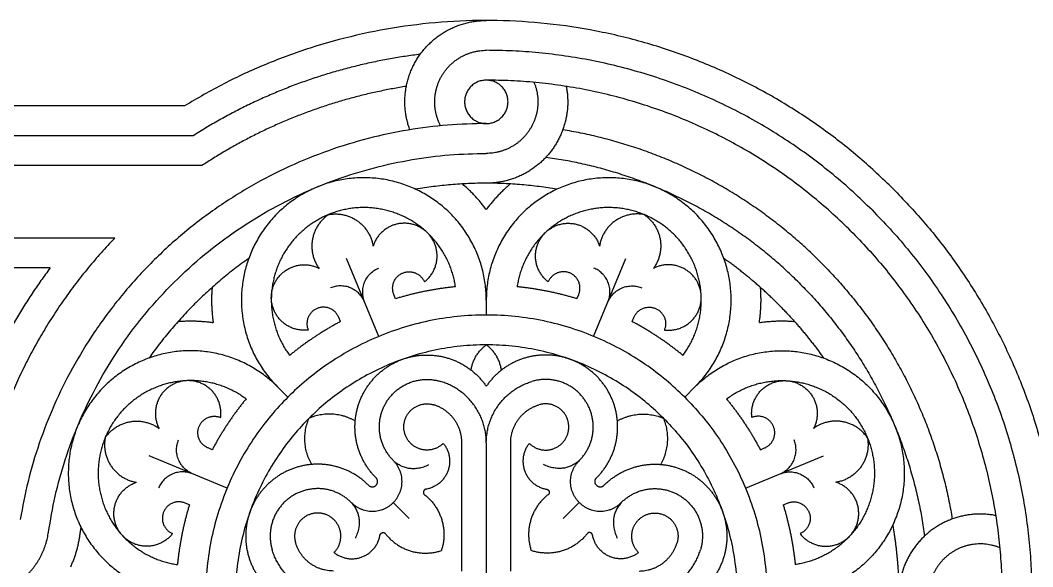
# Model space of a CAD drawing. Header units: millimetres. Extents: x -100 to 100, y -100 to 100.
# Drawn here: x 35.13 to 63.98, y 48.78 to 64.37 of the extents above; entities that cross this region are included whole.
import ezdxf

# ---------------------------------------------------------------- set-up
doc = ezdxf.new("R2010")
doc.units = ezdxf.units.MM
doc.header["$MEASUREMENT"] = 0
doc.layers.add('Layer 03', color=5, linetype='Continuous')

msp = doc.modelspace()

# ---------------------------------------------------------------- linework, layer by layer
at = {"layer": 'Layer 03'}
for p, q in [((40.056, 61.071), (25.415, 61.071)), ((40.308, 60.22), (25.415, 60.22)), ((37.822, 58.151), (27.948, 58.151)), ((45.352, 55.348), (44.431, 57.572)), ((51.471, 55.348), (52.392, 57.572)), ((35.982, 57.3), (27.398, 57.3)), ((45.827, 56.423), (45.778, 56.543)), ((50.995, 56.423), (51.045, 56.543)), ((44.255, 55.772), (44.206, 55.892)), ((52.568, 55.772), (52.617, 55.892)), ((47.715, 48.658), (47.715, 52.314)), ((48.411, 52.314), (48.411, 43.608)), ((49.108, 48.658), (49.108, 52.314)), ((41.025, 51.021), (38.801, 51.942)), ((40.601, 52.118), (40.481, 52.167)), ((55.798, 51.021), (58.022, 51.942)), ((56.222, 52.118), (56.341, 52.167)), ((39.95, 50.545), (39.83, 50.595)), ((56.873, 50.545), (56.993, 50.595))]:
    msp.add_line(p, q, dxfattribs=at)
for points in [[(39.811, 61.922), (-38.985, 61.922)], [(48.411, 56.385), (48.411, 55.958)], [(42.455, 53.918), (42.757, 53.616)], [(54.368, 53.918), (54.066, 53.616)], [(45.762, 50.611), (46.216, 50.156)], [(51.061, 50.611), (50.606, 50.156)]]:
    msp.add_lwpolyline(points, dxfattribs=at)
for points, weights in [([(60.006, 59.556), (50.844, 68.718), (39.811, 61.922)], [1, 0.784595760615, 1]), ([(59.404, 58.954), (54.851, 63.508), (48.411, 63.508)], [1, 0.923879532511, 1]), ([(46.528, 63.393), (43.029, 62.966), (40.056, 61.071)], [1, 0.975244152278, 1]), ([(58.802, 58.352), (54.498, 62.657), (48.411, 62.657)], [1, 0.923879532511, 1]), ([(46.133, 62.479), (42.975, 61.983), (40.308, 60.22)], [1, 0.97714419996, 1]), ([(48.411, 61.419), (36.973, 61.419), (35.13, 50.13)], [1, 0.761947424247, 1]), ([(57.927, 57.477), (54.865, 60.54), (50.591, 61.241)], [1, 0.951918035125, 1]), ([(35.934, 49.764), (37.495, 60.568), (48.411, 60.568)], [1, 0.755979462632, 1]), ([(57.326, 56.876), (54.32, 59.882), (50.107, 60.454)], [1, 0.947573438575, 1]), ([(50.42, 59.544), (48.411, 59.893), (46.403, 59.544)], [1, 0.985295954714, 1]), ([(48.411, 58.966), (48.111, 59.371), (47.727, 59.697)], [1, 0.993316789986, 1]), ([(49.096, 59.697), (48.711, 59.371), (48.411, 58.966)], [1, 0.993316789986, 1]), ([(60.006, 59.556), (69.168, 50.394), (62.372, 39.362)], [1, 0.784595760615, 1]), ([(59.404, 58.954), (63.957, 54.401), (63.957, 47.961)], [1, 0.923879532511, 1]), ([(58.802, 58.352), (63.107, 54.048), (63.107, 47.961)], [1, 0.92387953083, 1]), ([(37.822, 58.151), (34.535, 54.735), (33.864, 50.042)], [1, 0.951705183364, 1]), ([(41.641, 57.572), (39.975, 56.398), (38.801, 54.732)], [1, 0.985295954714, 1]), ([(56.724, 56.274), (56.009, 56.989), (55.181, 57.572)], [1, 0.996317207197, 1]), ([(57.927, 57.477), (60.99, 54.415), (61.691, 50.141)], [1, 0.951918035125, 1]), ([(35.982, 57.3), (33.787, 54.377), (33.123, 50.782)], [1, 0.973452089978, 1]), ([(44.945, 56.33), (44.661, 57.016), (45.346, 57.299)], [1, 0.707106781187, 1]), ([(51.878, 56.33), (52.162, 57.016), (51.476, 57.299)], [1, 0.707106781187, 1]), ([(57.326, 56.876), (60.332, 53.87), (60.903, 49.657)], [1, 0.947573438575, 1]), ([(40.597, 56.744), (40.555, 56.242), (40.63, 55.743)], [1, 0.993316789988, 1]), ([(44.945, 56.33), (44.661, 57.016), (43.976, 56.732)], [1, 0.707106781187, 1]), ([(47.533, 56.765), (46.663, 56.678), (45.827, 56.423)], [1, 0.995156443465, 1]), ([(50.995, 56.423), (50.159, 56.678), (49.29, 56.765)], [1, 0.995156443465, 1]), ([(51.878, 56.33), (52.162, 57.016), (52.847, 56.732)], [1, 0.707106781187, 1]), ([(56.193, 55.743), (56.267, 56.242), (56.226, 56.744)], [1, 0.993316789986, 1]), ([(56.724, 56.274), (57.439, 55.559), (58.022, 54.732)], [1, 0.996317207197, 1]), ([(39.629, 55.776), (40.131, 55.817), (40.63, 55.743)], [1, 0.993316789988, 1]), ([(44.255, 55.772), (43.484, 55.361), (42.807, 54.808)], [1, 0.995156443465, 1]), ([(54.015, 54.808), (53.339, 55.361), (52.568, 55.772)], [1, 0.995156443465, 1]), ([(56.193, 55.743), (56.691, 55.817), (57.194, 55.776)], [1, 0.993316789986, 1]), ([(47.98, 54.385), (48.042, 54.838), (48.411, 55.107)], [1, 0.91986611834, 1]), ([(48.843, 54.385), (48.781, 54.838), (48.411, 55.107)], [1, 0.91986611834, 1]), ([(48.411, 52.314), (48.411, 53.673), (47.111, 54.064)], [1, 0.802618348232, 1]), ([(48.411, 52.314), (48.411, 53.673), (49.712, 54.064)], [1, 0.802618348232, 1]), ([(41.565, 53.565), (41.012, 52.889), (40.601, 52.118)], [1, 0.995156443465, 1]), ([(47.715, 52.314), (47.715, 53.155), (46.91, 53.398)], [1, 0.802606429503, 1]), ([(49.108, 52.314), (49.108, 53.155), (49.913, 53.398)], [1, 0.802606429503, 1]), ([(55.258, 53.565), (55.811, 52.889), (56.222, 52.118)], [1, 0.995156443465, 1]), ([(44.676, 52.936), (44.036, 53.303), (43.359, 53.014)], [1, 0.895093713172, 1]), ([(52.147, 52.936), (52.786, 53.303), (53.464, 53.014)], [1, 0.895093713172, 1]), ([(43.436, 51.697), (43.07, 52.336), (43.359, 53.014)], [1, 0.895093713172, 1]), ([(53.386, 51.697), (53.753, 52.336), (53.464, 53.014)], [1, 0.895093713172, 1]), ([(40.043, 51.428), (39.357, 51.712), (39.641, 52.397)], [1, 0.707106781187, 1]), ([(56.78, 51.428), (57.465, 51.712), (57.182, 52.397)], [1, 0.707106781187, 1]), ([(51.061, 50.611), (50.463, 51.21), (51.061, 51.808)], [1, 0.707106781187, 1]), ([(40.043, 51.428), (39.357, 51.712), (39.073, 51.027)], [1, 0.707106781187, 1]), ([(56.78, 51.428), (57.465, 51.712), (57.749, 51.027)], [1, 0.707106781187, 1]), ([(51.553, 51.103), (51.447, 51.21), (51.553, 51.316)], [1, 0.707106781184, 1]), ([(51.553, 51.103), (51.659, 50.997), (51.766, 51.103)], [1, 0.707106781184, 1]), ([(46.631, 50.851), (47.459, 50.226), (47.131, 49.242)], [1, 0.81219704606, 1]), ([(50.192, 50.851), (49.364, 50.226), (49.691, 49.242)], [1, 0.81219704606, 1]), ([(39.95, 50.545), (39.695, 49.709), (39.608, 48.84)], [1, 0.995156443465, 1]), ([(51.061, 50.611), (51.659, 50.013), (52.258, 50.611)], [1, 0.707106781187, 1]), ([(56.873, 50.545), (57.128, 49.709), (57.215, 48.84)], [1, 0.995156443465, 1]), ([(59.994, 49.97), (60.167, 48.973), (60.167, 47.961)], [1, 0.996317207198, 1]), ([(35.322, 48.543), (35.831, 49.052), (35.934, 49.764)], [1, 0.948936741918, 1]), ([(36.567, 48.779), (36.758, 49.189), (36.823, 49.636)], [1, 0.98930092397, 1]), ([(36.823, 49.636), (36.842, 49.767), (36.864, 49.897)], [1, 0.9999362775, 1]), ([(45.521, 49.742), (46.147, 48.914), (47.131, 49.242)], [1, 0.81219704606, 1]), ([(51.301, 49.742), (50.676, 48.914), (49.691, 49.242)], [1, 0.81219704606, 1]), ([(44.058, 48.658), (43.218, 48.658), (42.975, 49.463)], [1, 0.802606429503, 1]), ([(52.764, 48.658), (53.605, 48.658), (53.848, 49.463)], [1, 0.802606429503, 1]), ([(44.058, 47.961), (42.7, 47.961), (42.309, 49.262)], [1, 0.802618348231, 1]), ([(52.764, 47.961), (54.122, 47.961), (54.514, 49.262)], [1, 0.802618348232, 1])]:
    msp.add_rational_spline(points, weights, degree=2, dxfattribs=at)
for points, weights, knots in [([(46.232, 61.241), (45.817, 62.377), (46.51, 63.368), (47.202, 64.358), (48.411, 64.358)], [1, 0.886861632399, 1, 0.886861632399, 1], [4.143929, 4.143929, 4.143929, 5.056478, 5.056478, 5.969026, 5.969026, 5.969026]), ([(47.109, 61.356), (46.725, 62.09), (47.154, 62.799), (47.583, 63.508), (48.411, 63.508)], [1, 0.871113700957, 1, 0.871113700957, 1], [1.6919523, 1.6919523, 1.6919523, 2.1026169, 2.1026169, 2.5132814, 2.5132814, 2.5132814]), ([(48.411, 62.657), (49.03, 62.657), (49.03, 62.038), (49.03, 61.419), (48.411, 61.419), (47.793, 61.419), (47.793, 62.038), (47.793, 62.657), (48.411, 62.657)], [1, 0.707106781187, 1, 0.707106781187, 1, 0.707106781187, 1, 0.707106781187, 1], [0, 0, 0, 0.628319, 0.628319, 1.256637, 1.256637, 1.884956, 1.884956, 2.513274, 2.513274, 2.513274]), ([(49.772, 62.593), (50.068, 61.868), (49.631, 61.218), (49.195, 60.568), (48.411, 60.568)], [1, 0.88250429268, 1, 0.88250429268, 1], [0.4732201, 0.4732201, 0.4732201, 0.8649286, 0.8649286, 1.2566371, 1.2566371, 1.2566371]), ([(50.69, 62.479), (50.898, 61.405), (50.201, 60.561), (49.505, 59.717), (48.411, 59.717)], [1, 0.904532223253, 1, 0.904532223253, 1], [1.310556, 1.310556, 1.310556, 2.147535, 2.147535, 2.984513, 2.984513, 2.984513]), ([(48.411, 56.385), (48.411, 58.25), (46.861, 59.286), (45.31, 60.322), (43.587, 59.608), (41.864, 58.895), (41.5, 57.066), (41.136, 55.236), (42.455, 53.918)], [1, 0.881921265013, 1, 0.881921265013, 1, 0.881921265013, 1, 0.881921265013, 1], [0, 0, 0, 2.214152, 2.214152, 4.428304, 4.428304, 6.642456, 6.642456, 8.856608, 8.856608, 8.856608]), ([(54.368, 53.918), (55.686, 55.236), (55.323, 57.066), (54.959, 58.895), (53.236, 59.608), (51.513, 60.322), (49.962, 59.286), (48.411, 58.25), (48.411, 56.385)], [1, 0.881921265013, 1, 0.881921265013, 1, 0.881921265013, 1, 0.881921265013, 1], [0, 0, 0, 2.214152, 2.214152, 4.428304, 4.428304, 6.642456, 6.642456, 8.856608, 8.856608, 8.856608]), ([(47.533, 56.765), (47.347, 58.041), (46.226, 58.679), (45.104, 59.316), (43.913, 58.822), (42.721, 58.329), (42.379, 57.085), (42.036, 55.842), (42.807, 54.808)], [1, 0.89837846206, 1, 0.89837846206, 1, 0.89837846206, 1, 0.89837846206, 1], [0.326039, 0.326039, 0.326039, 2.377171, 2.377171, 4.428304, 4.428304, 6.479436, 6.479436, 8.530569, 8.530569, 8.530569]), ([(54.015, 54.808), (54.786, 55.842), (54.444, 57.085), (54.102, 58.329), (52.91, 58.822), (51.718, 59.316), (50.597, 58.679), (49.476, 58.041), (49.29, 56.765)], [1, 0.89837846206, 1, 0.89837846206, 1, 0.89837846206, 1, 0.89837846206, 1], [0.326039, 0.326039, 0.326039, 2.377171, 2.377171, 4.428304, 4.428304, 6.479436, 6.479436, 8.530569, 8.530569, 8.530569]), ([(43.913, 58.822), (43.535, 58.563), (43.456, 58.112), (43.378, 57.66), (43.647, 57.289)], [1, 0.921416252329, 1, 0.921416252329, 1], [0, 0, 0, 0.560648, 0.560648, 1.121296, 1.121296, 1.121296]), ([(43.913, 58.822), (44.363, 58.906), (44.738, 58.643), (45.113, 58.379), (45.185, 57.926)], [1, 0.921416252329, 1, 0.921416252329, 1], [0, 0, 0, 0.560648, 0.560648, 1.121296, 1.121296, 1.121296]), ([(46.647, 56.903), (47.02, 57.192), (47.008, 57.664), (46.997, 58.136), (46.61, 58.406), (46.224, 58.677), (45.776, 58.526), (45.329, 58.376), (45.185, 57.926)], [1, 0.892568380584, 1, 0.892568380584, 1, 0.892568380584, 1, 0.892568380584, 1], [0, 0, 0, 0.564907, 0.564907, 1.129814, 1.129814, 1.694721, 1.694721, 2.259628, 2.259628, 2.259628]), ([(50.176, 56.903), (49.803, 57.192), (49.814, 57.664), (49.826, 58.136), (50.212, 58.406), (50.599, 58.677), (51.046, 58.526), (51.494, 58.376), (51.638, 57.926)], [1, 0.892568380584, 1, 0.892568380584, 1, 0.892568380584, 1, 0.892568380584, 1], [0, 0, 0, 0.564907, 0.564907, 1.129814, 1.129814, 1.694721, 1.694721, 2.259628, 2.259628, 2.259628]), ([(52.91, 58.822), (52.46, 58.906), (52.085, 58.643), (51.71, 58.379), (51.638, 57.926)], [1, 0.921416252329, 1, 0.921416252329, 1], [0, 0, 0, 0.560648, 0.560648, 1.121296, 1.121296, 1.121296]), ([(52.91, 58.822), (53.288, 58.563), (53.367, 58.112), (53.445, 57.66), (53.176, 57.289)], [1, 0.921416252329, 1, 0.921416252329, 1], [0, 0, 0, 0.560648, 0.560648, 1.121296, 1.121296, 1.121296]), ([(43.336, 55.531), (42.868, 55.472), (42.543, 55.814), (42.217, 56.156), (42.299, 56.621), (42.381, 57.085), (42.804, 57.295), (43.227, 57.505), (43.647, 57.289)], [1, 0.892568380584, 1, 0.892568380584, 1, 0.892568380584, 1, 0.892568380584, 1], [0, 0, 0, 0.564907, 0.564907, 1.129814, 1.129814, 1.694721, 1.694721, 2.259628, 2.259628, 2.259628]), ([(45.778, 56.543), (45.598, 56.977), (46.032, 57.157), (46.467, 57.337), (46.647, 56.903)], [1, 0.707106781187, 1, 0.707106781187, 1], [0, 0, 0, 0.47765, 0.47765, 0.9553001, 0.9553001, 0.9553001]), ([(51.045, 56.543), (51.225, 56.977), (50.79, 57.157), (50.356, 57.337), (50.176, 56.903)], [1, 0.707106781187, 1, 0.707106781187, 1], [0, 0, 0, 0.47765, 0.47765, 0.9553001, 0.9553001, 0.9553001]), ([(53.486, 55.531), (53.955, 55.472), (54.28, 55.814), (54.605, 56.156), (54.523, 56.621), (54.441, 57.085), (54.019, 57.295), (53.596, 57.505), (53.176, 57.289)], [1, 0.892568380584, 1, 0.892568380584, 1, 0.892568380584, 1, 0.892568380584, 1], [0, 0, 0, 0.564907, 0.564907, 1.129814, 1.129814, 1.694721, 1.694721, 2.259628, 2.259628, 2.259628]), ([(44.206, 55.892), (44.026, 56.326), (43.591, 56.146), (43.156, 55.966), (43.336, 55.531)], [1, 0.707106781187, 1, 0.707106781187, 1], [0, 0, 0, 0.47765, 0.47765, 0.9553001, 0.9553001, 0.9553001]), ([(52.617, 55.892), (52.797, 56.326), (53.232, 56.146), (53.666, 55.966), (53.486, 55.531)], [1, 0.707106781187, 1, 0.707106781187, 1], [0, 0, 0, 0.47765, 0.47765, 0.9553001, 0.9553001, 0.9553001]), ([(54.066, 53.616), (48.411, 59.27), (42.757, 53.616), (37.103, 47.961), (42.757, 42.307)], [1, 0.707106781187, 1, 0.707106781187, 1], [7.251727, 7.251727, 7.251727, 16.234708, 16.234708, 25.217688, 25.217688, 25.217688]), ([(42.455, 53.918), (41.136, 55.236), (39.307, 54.873), (37.478, 54.509), (36.764, 52.786), (36.051, 51.063), (37.087, 49.512), (38.123, 47.961), (39.988, 47.961)], [1, 0.881921265013, 1, 0.881921265013, 1, 0.881921265013, 1, 0.881921265013, 1], [0, 0, 0, 2.214152, 2.214152, 4.428304, 4.428304, 6.642456, 6.642456, 8.856608, 8.856608, 8.856608]), ([(53.464, 53.014), (48.411, 58.067), (43.359, 53.014), (38.306, 47.961), (43.359, 42.909)], [1, 0.707106781187, 1, 0.707106781187, 1], [6.554292, 6.554292, 6.554292, 14.673335, 14.673335, 22.792377, 22.792377, 22.792377]), ([(54.368, 53.918), (55.686, 55.236), (57.516, 54.873), (59.345, 54.509), (60.058, 52.786), (60.772, 51.063), (59.736, 49.512), (58.7, 47.961), (56.835, 47.961)], [1, 0.881921265013, 1, 0.881921265013, 1, 0.881921265013, 1, 0.881921265013, 1], [0, 0, 0, 2.214152, 2.214152, 4.428304, 4.428304, 6.642456, 6.642456, 8.856608, 8.856608, 8.856608]), ([(45.269, 51.316), (44.629, 51.956), (44.671, 52.861), (44.712, 53.765), (45.409, 54.344), (46.105, 54.923), (47.002, 54.799), (47.899, 54.674), (48.411, 53.928)], [1, 0.914849773729, 1, 0.914849773729, 1, 0.914849773729, 1, 0.914849773729, 1], [5.656624, 5.656624, 5.656624, 6.759082, 6.759082, 7.861539, 7.861539, 8.963996, 8.963996, 10.066453, 10.066453, 10.066453]), ([(51.553, 51.316), (52.194, 51.956), (52.152, 52.861), (52.111, 53.765), (51.414, 54.344), (50.718, 54.923), (49.821, 54.799), (48.924, 54.674), (48.411, 53.928)], [1, 0.914849773729, 1, 0.914849773729, 1, 0.914849773729, 1, 0.914849773729, 1], [5.656624, 5.656624, 5.656624, 6.759082, 6.759082, 7.861539, 7.861539, 8.963996, 8.963996, 10.066453, 10.066453, 10.066453]), ([(41.565, 53.565), (40.531, 54.337), (39.288, 53.994), (38.044, 53.652), (37.55, 52.46), (37.057, 51.269), (37.694, 50.147), (38.331, 49.026), (39.608, 48.84)], [1, 0.89837846206, 1, 0.89837846206, 1, 0.89837846206, 1, 0.89837846206, 1], [0.326039, 0.326039, 0.326039, 2.377171, 2.377171, 4.428304, 4.428304, 6.479436, 6.479436, 8.530569, 8.530569, 8.530569]), ([(40.841, 53.036), (40.901, 53.505), (40.559, 53.83), (40.217, 54.155), (39.752, 54.073), (39.288, 53.991), (39.078, 53.569), (38.868, 53.146), (39.084, 52.726)], [1, 0.892568380584, 1, 0.892568380584, 1, 0.892568380584, 1, 0.892568380584, 1], [0, 0, 0, 0.564907, 0.564907, 1.129814, 1.129814, 1.694721, 1.694721, 2.259628, 2.259628, 2.259628]), ([(45.762, 51.808), (45.014, 52.555), (45.557, 53.462), (46.099, 54.369), (47.111, 54.064)], [1, 0.788648241043, 1, 0.788648241043, 1], [5.656624, 5.656624, 5.656624, 7.412949, 7.412949, 9.169274, 9.169274, 9.169274]), ([(51.061, 51.808), (51.808, 52.555), (51.266, 53.462), (50.724, 54.369), (49.712, 54.064)], [1, 0.788648241043, 1, 0.788648241043, 1], [5.656624, 5.656624, 5.656624, 7.412949, 7.412949, 9.169274, 9.169274, 9.169274]), ([(55.258, 53.565), (56.292, 54.337), (57.535, 53.994), (58.779, 53.652), (59.272, 52.46), (59.766, 51.269), (59.129, 50.147), (58.491, 49.026), (57.215, 48.84)], [1, 0.89837846206, 1, 0.89837846206, 1, 0.89837846206, 1, 0.89837846206, 1], [0.326039, 0.326039, 0.326039, 2.377171, 2.377171, 4.428304, 4.428304, 6.479436, 6.479436, 8.530569, 8.530569, 8.530569]), ([(55.981, 53.036), (55.922, 53.505), (56.264, 53.83), (56.606, 54.155), (57.071, 54.073), (57.535, 53.991), (57.745, 53.569), (57.955, 53.146), (57.739, 52.726)], [1, 0.892568380584, 1, 0.892568380584, 1, 0.892568380584, 1, 0.892568380584, 1], [0, 0, 0, 0.564907, 0.564907, 1.129814, 1.129814, 1.694721, 1.694721, 2.259628, 2.259628, 2.259628]), ([(54.066, 53.616), (59.72, 47.961), (54.066, 42.307), (48.411, 36.653), (42.757, 42.307)], [1, 0.707106781187, 1, 0.707106781187, 1], [7.251727, 7.251727, 7.251727, 16.234708, 16.234708, 25.217688, 25.217688, 25.217688]), ([(47.185, 52.299), (46.914, 52.028), (46.544, 52.131), (46.174, 52.234), (46.081, 52.606), (45.987, 52.978), (46.265, 53.243), (46.543, 53.508), (46.91, 53.398)], [1, 0.864205314773, 1, 0.864205314773, 1, 0.864205314773, 1, 0.864205314773, 1], [2.36239, 2.36239, 2.36239, 3.286251, 3.286251, 4.210113, 4.210113, 5.133974, 5.133974, 6.057836, 6.057836, 6.057836]), ([(49.637, 52.299), (49.909, 52.028), (50.279, 52.131), (50.649, 52.234), (50.742, 52.606), (50.836, 52.978), (50.558, 53.243), (50.28, 53.508), (49.913, 53.398)], [1, 0.864205314773, 1, 0.864205314773, 1, 0.864205314773, 1, 0.864205314773, 1], [2.36239, 2.36239, 2.36239, 3.286251, 3.286251, 4.210113, 4.210113, 5.133974, 5.133974, 6.057836, 6.057836, 6.057836]), ([(37.55, 52.46), (37.81, 52.838), (38.261, 52.917), (38.713, 52.995), (39.084, 52.726)], [1, 0.921416252329, 1, 0.921416252329, 1], [0, 0, 0, 0.560648, 0.560648, 1.121296, 1.121296, 1.121296]), ([(40.481, 52.167), (40.047, 52.347), (40.227, 52.782), (40.407, 53.216), (40.841, 53.036)], [1, 0.707106781187, 1, 0.707106781187, 1], [0, 0, 0, 0.47765, 0.47765, 0.9553001, 0.9553001, 0.9553001]), ([(53.464, 53.014), (58.517, 47.961), (53.464, 42.909), (48.411, 37.856), (43.359, 42.909)], [1, 0.707106781187, 1, 0.707106781187, 1], [6.554292, 6.554292, 6.554292, 14.673335, 14.673335, 22.792377, 22.792377, 22.792377]), ([(56.341, 52.167), (56.776, 52.347), (56.596, 52.782), (56.416, 53.216), (55.981, 53.036)], [1, 0.707106781187, 1, 0.707106781187, 1], [0, 0, 0, 0.47765, 0.47765, 0.9553001, 0.9553001, 0.9553001]), ([(59.272, 52.46), (59.013, 52.838), (58.562, 52.917), (58.11, 52.995), (57.739, 52.726)], [1, 0.921416252329, 1, 0.921416252329, 1], [0, 0, 0, 0.560648, 0.560648, 1.121296, 1.121296, 1.121296]), ([(37.55, 52.46), (37.466, 52.01), (37.73, 51.635), (37.994, 51.26), (38.447, 51.188)], [1, 0.921416252329, 1, 0.921416252329, 1], [0, 0, 0, 0.560648, 0.560648, 1.121296, 1.121296, 1.121296]), ([(47.185, 52.299), (47.478, 51.939), (47.315, 51.505), (47.152, 51.071), (46.695, 50.991)], [1, 0.867805707917, 1, 0.867805707917, 1], [0, 0, 0, 0.544445, 0.544445, 1.08889, 1.08889, 1.08889]), ([(49.637, 52.299), (49.345, 51.939), (49.508, 51.505), (49.671, 51.071), (50.128, 50.991)], [1, 0.867805707917, 1, 0.867805707917, 1], [0, 0, 0, 0.544445, 0.544445, 1.08889, 1.08889, 1.08889]), ([(59.272, 52.46), (59.356, 52.01), (59.093, 51.635), (58.829, 51.26), (58.376, 51.188)], [1, 0.921416252329, 1, 0.921416252329, 1], [0, 0, 0, 0.560648, 0.560648, 1.121296, 1.121296, 1.121296]), ([(45.057, 51.103), (44.417, 51.744), (43.512, 51.702), (42.608, 51.661), (42.029, 50.964), (41.45, 50.268), (41.574, 49.371), (41.699, 48.474), (42.445, 47.961)], [1, 0.914849773729, 1, 0.914849773729, 1, 0.914849773729, 1, 0.914849773729, 1], [5.656624, 5.656624, 5.656624, 6.759082, 6.759082, 7.861539, 7.861539, 8.963996, 8.963996, 10.066453, 10.066453, 10.066453]), ([(44.565, 50.611), (45.163, 50.013), (45.762, 50.611), (46.36, 51.21), (45.762, 51.808)], [1, 0.707106781187, 1, 0.707106781187, 1], [0, 0, 0, 0.1522781, 0.1522781, 0.3045563, 0.3045563, 0.3045563]), ([(51.766, 51.103), (52.406, 51.744), (53.31, 51.702), (54.215, 51.661), (54.794, 50.964), (55.373, 50.268), (55.248, 49.371), (55.124, 48.474), (54.378, 47.961)], [1, 0.914849773729, 1, 0.914849773729, 1, 0.914849773729, 1, 0.914849773729, 1], [5.656624, 5.656624, 5.656624, 6.759082, 6.759082, 7.861539, 7.861539, 8.963996, 8.963996, 10.066453, 10.066453, 10.066453]), ([(39.47, 49.726), (39.181, 49.353), (38.709, 49.364), (38.237, 49.376), (37.967, 49.763), (37.696, 50.149), (37.847, 50.596), (37.997, 51.044), (38.447, 51.188)], [1, 0.892568380584, 1, 0.892568380584, 1, 0.892568380584, 1, 0.892568380584, 1], [0, 0, 0, 0.564907, 0.564907, 1.129814, 1.129814, 1.694721, 1.694721, 2.259628, 2.259628, 2.259628]), ([(45.057, 51.103), (45.163, 50.997), (45.269, 51.103), (45.375, 51.21), (45.269, 51.316)], [1, 0.707106781184, 1, 0.707106781184, 1], [0, 0, 0, 0.1522781, 0.1522781, 0.3045563, 0.3045563, 0.3045563]), ([(57.353, 49.726), (57.642, 49.353), (58.114, 49.364), (58.586, 49.376), (58.856, 49.763), (59.127, 50.149), (58.976, 50.596), (58.826, 51.044), (58.376, 51.188)], [1, 0.892568380584, 1, 0.892568380584, 1, 0.892568380584, 1, 0.892568380584, 1], [0, 0, 0, 0.564907, 0.564907, 1.129814, 1.129814, 1.694721, 1.694721, 2.259628, 2.259628, 2.259628]), ([(44.565, 50.611), (43.818, 51.358), (42.911, 50.816), (42.004, 50.274), (42.309, 49.262)], [1, 0.788648241046, 1, 0.788648241046, 1], [5.656624, 5.656624, 5.656624, 7.412949, 7.412949, 9.169274, 9.169274, 9.169274]), ([(46.695, 50.991), (46.647, 50.983), (46.626, 50.938), (46.606, 50.894), (46.631, 50.851)], [1, 0.885544773948, 1, 0.885544773948, 1], [0, 0, 0, 0.0585191, 0.0585191, 0.1170383, 0.1170383, 0.1170383]), ([(50.128, 50.991), (50.176, 50.983), (50.197, 50.938), (50.217, 50.894), (50.192, 50.851)], [1, 0.885544773948, 1, 0.885544773948, 1], [0, 0, 0, 0.0585191, 0.0585191, 0.1170383, 0.1170383, 0.1170383]), ([(52.258, 50.611), (53.005, 51.358), (53.912, 50.816), (54.819, 50.274), (54.514, 49.262)], [1, 0.788648241043, 1, 0.788648241043, 1], [5.656624, 5.656624, 5.656624, 7.412949, 7.412949, 9.169274, 9.169274, 9.169274]), ([(39.83, 50.595), (39.395, 50.775), (39.215, 50.34), (39.035, 49.906), (39.47, 49.726)], [1, 0.707106781187, 1, 0.707106781187, 1], [0, 0, 0, 0.47765, 0.47765, 0.9553001, 0.9553001, 0.9553001]), ([(56.993, 50.595), (57.427, 50.775), (57.607, 50.34), (57.787, 49.906), (57.353, 49.726)], [1, 0.707106781187, 1, 0.707106781187, 1], [0, 0, 0, 0.47765, 0.47765, 0.9553001, 0.9553001, 0.9553001]), ([(44.073, 49.187), (44.344, 49.459), (44.242, 49.829), (44.139, 50.199), (43.767, 50.292), (43.395, 50.386), (43.13, 50.108), (42.865, 49.83), (42.975, 49.463)], [1, 0.864205301114, 1, 0.864205301114, 1, 0.864205301114, 1, 0.864205301114, 1], [2.36239, 2.36239, 2.36239, 3.286251, 3.286251, 4.210113, 4.210113, 5.133975, 5.133975, 6.057836, 6.057836, 6.057836]), ([(52.749, 49.187), (52.478, 49.459), (52.581, 49.829), (52.684, 50.199), (53.056, 50.292), (53.428, 50.386), (53.693, 50.108), (53.958, 49.83), (53.848, 49.463)], [1, 0.864205314773, 1, 0.864205314773, 1, 0.864205314773, 1, 0.864205314773, 1], [2.36239, 2.36239, 2.36239, 3.286251, 3.286251, 4.210113, 4.210113, 5.133974, 5.133974, 6.057836, 6.057836, 6.057836]), ([(62.929, 50.24), (61.855, 50.448), (61.011, 49.752), (60.167, 49.055), (60.167, 47.961)], [1, 0.904532223764, 1, 0.904532223764, 1], [1.310556, 1.310556, 1.310556, 2.147535, 2.147535, 2.984513, 2.984513, 2.984513]), ([(44.073, 49.187), (44.434, 48.895), (44.868, 49.058), (45.302, 49.221), (45.382, 49.678)], [1, 0.867805707917, 1, 0.867805707917, 1], [0, 0, 0, 0.544445, 0.544445, 1.08889, 1.08889, 1.08889]), ([(45.382, 49.678), (45.39, 49.726), (45.435, 49.747), (45.479, 49.767), (45.521, 49.742)], [1, 0.885544773948, 1, 0.885544773948, 1], [0, 0, 0, 0.0585191, 0.0585191, 0.1170383, 0.1170383, 0.1170383]), ([(51.441, 49.678), (51.433, 49.726), (51.388, 49.747), (51.344, 49.767), (51.301, 49.742)], [1, 0.885544773948, 1, 0.885544773948, 1], [0, 0, 0, 0.0585191, 0.0585191, 0.1170383, 0.1170383, 0.1170383]), ([(52.749, 49.187), (52.389, 48.895), (51.955, 49.058), (51.521, 49.221), (51.441, 49.678)], [1, 0.867805707917, 1, 0.867805707917, 1], [0, 0, 0, 0.544445, 0.544445, 1.08889, 1.08889, 1.08889]), ([(63.043, 49.322), (62.318, 49.618), (61.668, 49.181), (61.018, 48.745), (61.018, 47.961)], [1, 0.882504292678, 1, 0.882504292678, 1], [0.4732201, 0.4732201, 0.4732201, 0.8649286, 0.8649286, 1.2566371, 1.2566371, 1.2566371])]:
    msp.add_rational_spline(points, weights, degree=2, knots=knots, dxfattribs=at)
for points in [[(45.762, 51.808), (46.202, 51.426), (46.778, 51.692)], [(51.061, 51.808), (50.621, 51.426), (50.044, 51.692)], [(44.565, 50.611), (44.947, 50.171), (44.68, 49.594)], [(52.258, 50.611), (51.876, 50.171), (52.142, 49.594)]]:
    msp.add_open_spline(points, degree=2, dxfattribs=at)

doc.saveas('drawing.dxf')
